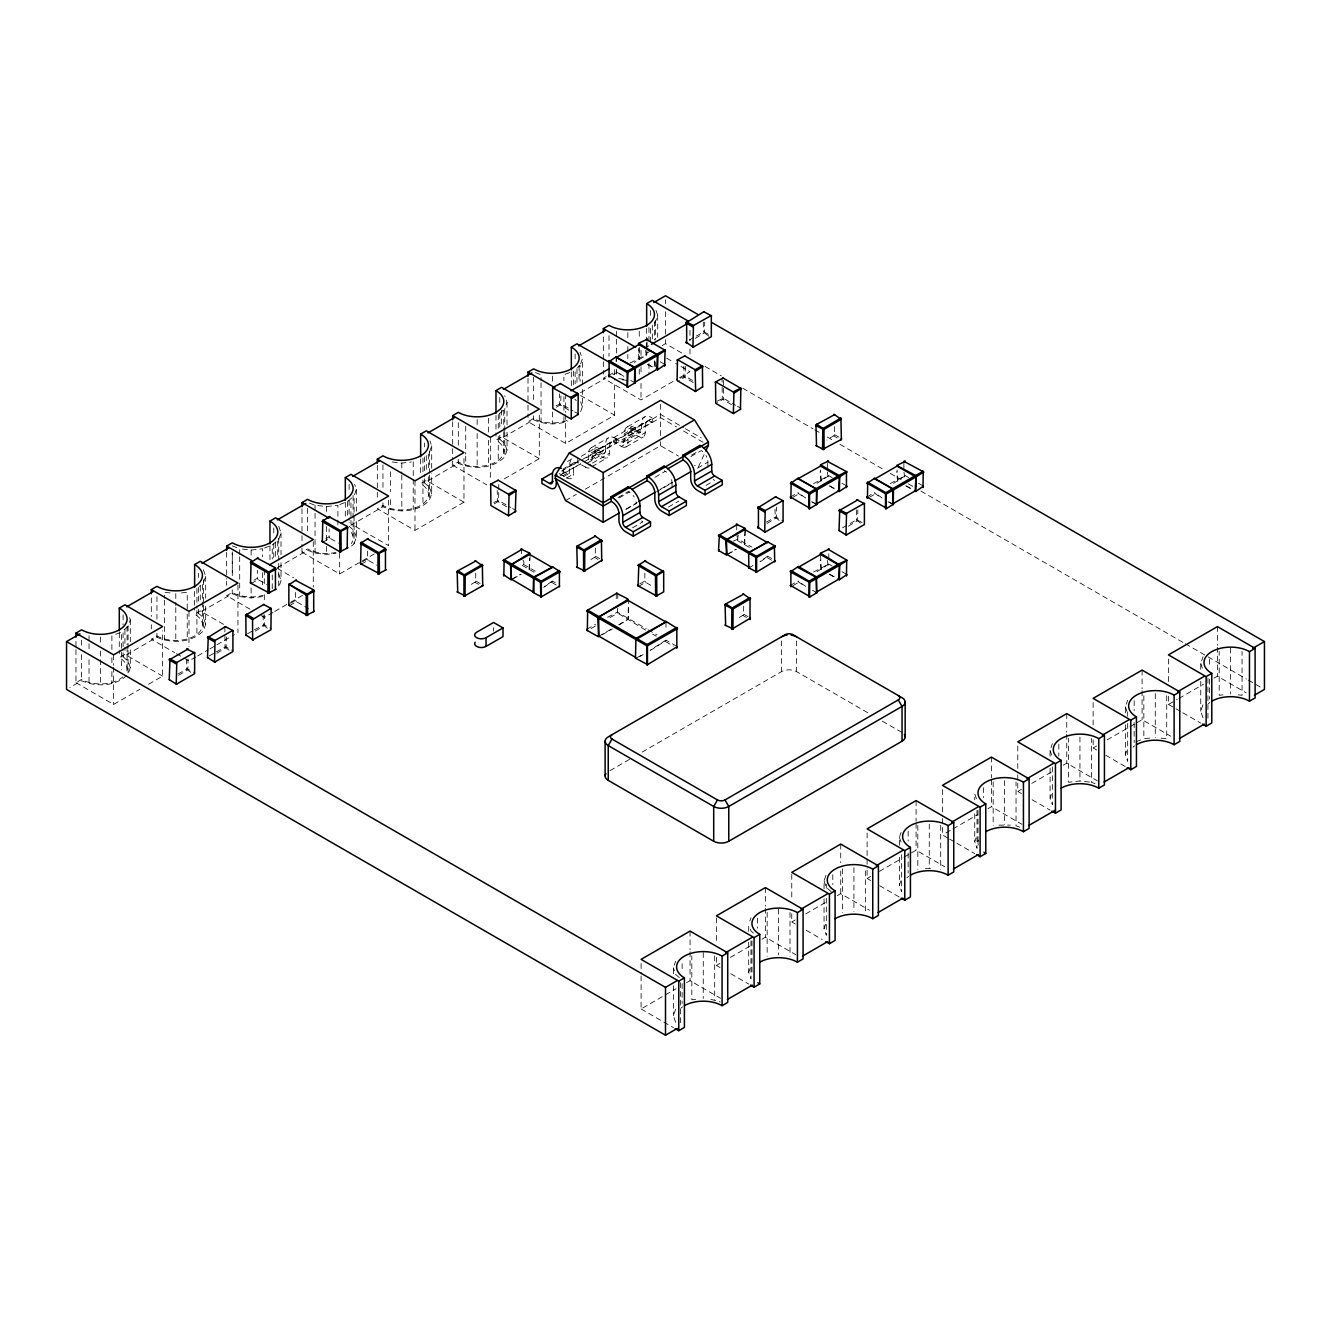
<?xml version="1.0" encoding="UTF-8"?>
<svg xmlns="http://www.w3.org/2000/svg" width="1331" height="1331" viewBox="0 0 1331 1331"><rect width="100%" height="100%" fill="white"/><g stroke="black" fill="none" stroke-linecap="round" stroke-linejoin="round"><path stroke-width="0.75" stroke-dasharray="5 3.75" d="M660.559 404.358L660.559 439.729M475.799 573.029L475.566 581.763L468.113 586.339M498.742 492.537L498.509 501.271L491.206 505.747M522.95 559.968C526.76 566.008 518.458 565.242 522.95 564.061L536.692 571.997M560.933 395.856L560.7 404.607L553.397 409.083M552.332 581.031L544.662 586.339M595.39 548.156L595.173 556.907L587.72 561.482M647.049 350.053L646.583 355.211L634.288 362.381M617.767 608.117L617.301 613.358L608.383 618.566M685.315 366.241L685.099 376.989L677.778 381.465M665.982 640.111L650.926 649.694M723.582 388.336L723.365 399.084L716.045 403.559M738.239 535.095L737.49 540.502L736.725 533.049M743.696 606.171L743.48 614.905L736.026 619.481M767.621 556.175L759.934 561.466M834.604 426.635L834.387 435.387L826.917 439.945M813.59 483.602L828.83 475.683L816.086 483.902M813.59 571.997L828.83 564.061L816.086 572.297M890.14 483.602L905.379 475.683L892.635 483.902M128.059 648.363L128.059 626.419L130.322 619.83L128.625 614.872M130.322 649.728L130.322 667.68L128.059 674.285L128.059 650.36M203.393 569.735L205.673 576.323L203.393 582.928L199.5 586.289M130.322 667.68L128.059 661.074L123.084 656.782L156.925 637.25C171.732 643.855 191.697 642.989 203.393 630.778L205.673 624.189L205.673 606.237M278.728 526.227L281.007 532.833L278.728 539.438L272.256 545.028L272.256 558.987M281.007 562.747L281.007 580.682L278.728 587.287L278.728 561.366M351.484 546.026L354.079 543.78L354.079 495.931L356.342 489.342L354.645 484.384M354.079 543.78L356.342 537.192L356.342 519.24M429.414 452.44L431.693 445.835L429.98 440.894M350.885 525.263L382.945 506.762C397.753 513.367 417.718 512.502 429.414 500.29L431.693 493.685L431.693 473.753M504.748 430.878L504.748 408.933L507.028 402.345L504.748 395.74M431.693 493.685L429.414 487.096L424.439 482.804L458.28 463.255C473.104 469.876 493.052 468.994 504.748 456.799L507.028 450.194L507.028 430.262M580.665 363.796L582.362 358.838L582.362 384.759M580.665 411.645L582.362 406.704L582.362 386.755M656 310.389L657.697 315.347L655.434 321.952L651.541 325.313M673.37 973.826L673.37 967.837L675.649 961.248M675.649 1022.291L673.37 1015.703L675.649 1009.098M749.852 921.052L750.983 917.741M750.983 940.917L750.983 978.801L748.704 972.196L750.983 965.591M824.055 888.825L824.055 880.856L826.318 874.251M826.318 898.175L826.318 935.294L824.055 928.705L826.318 922.1M899.39 845.335L899.39 837.349L901.087 832.407M901.669 854.685L901.669 891.803L899.39 885.198L901.669 878.61M977.004 810.429L977.004 848.313L974.725 841.708L977.004 835.103M1050.076 756.341L1050.076 750.351L1052.339 743.763M1052.339 766.922L1052.339 804.806L1050.076 798.217L1052.339 791.612M1125.41 712.85L1125.41 706.861L1127.673 700.256M1127.673 723.432L1127.673 761.315L1125.41 754.71L1127.673 748.122M1200.745 669.343L1200.745 663.37L1203.024 656.765M1203.024 717.825L1200.745 711.22L1203.024 704.615M579.284 460.609L563.778 469.56L562.963 473.503A9.467 5.474 60 0 0 560.401 472.605M616.885 438.897L616.053 442.84A9.467 5.474 60 0 0 609.365 446.717L609.365 453.339L592.145 463.288L592.145 456.649A9.467 5.474 60 0 1 598.834 452.79L599.665 448.846L616.885 438.897L588.319 454.437L588.319 461.075L605.538 451.126L605.538 444.504A14.891 8.602 60 0 1 616.053 438.431M621.327 446.434A9.467 5.474 60 0 0 628.016 442.574L628.016 435.936A9.467 5.474 60 0 1 634.721 432.076L635.553 428.133L652.772 418.184L624.189 433.723L624.189 440.361A4.06 2.346 60 0 1 621.327 442.008L613.674 437.6L613.674 442.008L621.327 446.434L645.236 432.625L645.236 426.003A9.467 5.474 60 0 1 651.94 422.127L652.772 418.184M704.116 454.536L698.143 467.431L694.566 465.368M124.166 629.779L128.059 626.419M126.761 675.399C115.082 686.663 95.849 687.062 81.59 680.74L69.894 687.495M339.838 504.516L347.591 501.537L354.079 495.931M499.574 413.425L504.748 408.933M577.504 367.689L580.083 365.443L580.083 381.398M528.989 569.285L529.738 558.338M529.355 569.502L530.121 555.892M543.747 587.287L552.714 581.248L558.088 584.342M744.262 544.429L745.027 529.638M744.645 544.645L745.393 528.989M760.667 561.482L768.004 556.391L771.581 558.454M650.06 650.626L666.365 640.327L675.732 645.735M644.52 348.339L649.761 345.311M75.967 649.628L75.967 682.687L81.624 679.409A26.637 15.373 0 0 0 122.785 676.913M301.987 548.056L301.987 552.182L307.644 548.921A26.637 15.373 0 0 0 336.011 552.415M452.673 461.058L452.673 465.201L458.313 461.94A26.637 15.373 0 0 0 495.981 461.94A26.637 15.373 0 0 0 495.981 440.178L501.637 436.917L539.305 458.663L539.305 413.209M606.171 376.573L603.342 378.204L641.01 399.949L677.745 378.753M650.909 350.752L646.666 353.197A26.637 15.373 0 0 1 648.53 354.379M253.955 580.216L257.349 578.27L257.349 570.267M325.712 538.789L329.106 536.826L329.106 528.823M556.025 405.822L560.584 403.726L573.062 410.863M608.616 375.458L615.771 371.332L623.108 376.423M630.062 363.08L647.049 354.146M205.673 624.189L203.393 617.584L198.419 613.292L232.26 593.759L239.696 596.621L251.126 597.935L262.556 596.621M277.33 567.738L307.611 550.252L315.048 553.114L326.478 554.428L335.994 553.347M507.028 450.194L504.748 443.589L499.791 439.297L533.631 419.764C544.179 424.622 556.924 425.238 567.805 421.128M580.466 392.712L605.405 378.32M662.156 345.561L665.5 343.631L681.688 352.965M251.326 583.477L258.098 579.567L266.766 584.575M323.084 542.05L329.855 538.14L338.523 543.148M612.942 374.693L616.536 372.63M689.375 340.054L694.582 337.059M696.313 336.044L703.999 331.868L711.536 335.961M695.331 338.357L704.532 332.8L704.748 322.052M75.967 682.687L113.634 704.432L139.871 689.275M148.623 684.234L162.615 676.148L162.615 630.694M195.973 656.898L188.985 660.925L183.595 657.83M197.72 655.884L208.218 649.827M209.965 648.813L215.206 645.785M216.953 644.77L234.456 634.671M273.055 612.393L264.32 617.434L260.726 615.355M274.818 611.378L288.81 603.292M290.557 602.294L302.786 595.223M301.987 552.182L339.655 573.944L360.651 561.815M362.398 560.817L374.643 553.746M463.97 502.17L426.303 480.424L420.646 483.685A26.637 15.373 0 0 1 420.646 505.431A26.637 15.373 0 0 1 382.979 505.431L377.322 508.692L414.989 530.437L463.97 502.17L463.97 456.716M504.333 478.861L539.305 458.663M567.006 420.463A26.637 15.373 0 0 1 533.648 418.433L528.008 421.694L565.675 443.439L614.639 415.172L614.639 382.113M679.492 377.738L689.99 371.682L675.632 363.396M290.541 603.292L295.615 600.364L295.615 592.362M362.298 561.865L367.389 558.937L367.389 550.934M680.424 378.204L684.966 376.107L693.983 381.248M289.592 605.588L296.38 601.662L308.509 608.666M361.35 564.144L368.138 560.235L376.806 565.242M177.905 674.018L187.322 668.844L194.858 672.937M209.25 655.933L214.441 652.922M216.171 651.924L225.588 646.75L233.125 650.842M247.516 633.839L252.707 630.827M254.454 629.829L263.871 624.655L271.391 628.748M178.653 675.333L187.854 669.759L188.07 659.011M216.92 653.238L226.12 647.665L226.353 636.917M255.203 631.127L264.403 625.57L264.619 614.822M493.834 502.486L498.393 500.406L510.871 507.544M567.572 461.391L572.729 458.396A14.891 8.602 60 0 0 569.651 465.218L569.651 471.84A4.06 2.346 60 0 1 566.79 473.503L562.198 470.858M591.397 447.632L608.616 437.683M627.284 426.918L644.503 416.969M581.231 456.317L595.007 448.364L602.66 452.79A4.06 2.346 60 0 0 605.538 451.126M613.674 437.6L630.894 427.65L638.547 432.076A4.06 2.346 60 0 0 641.409 430.412L641.409 423.79A14.891 8.602 60 0 1 651.94 417.701M562.763 469.194L576.739 461.125M561.665 471.041L575.441 463.088M594.108 452.324L611.328 442.374M629.979 431.61L647.199 421.661M582.362 459.544L599.316 449.745M616.536 439.812L635.203 429.031M652.423 419.082L660.559 414.39L683.585 427.7M586.405 457.764L595.007 452.79L602.66 457.199A9.467 5.474 60 0 0 609.365 453.339M613.674 442.008L630.894 432.076L638.547 436.485A9.467 5.474 60 0 0 645.236 432.625M561.432 474.385L580.665 463.837L560.185 475.649M592.145 456.649L616.053 442.84M628.016 435.936L651.94 422.127M584.043 461.874L660.559 417.701L676.497 426.918M562.763 475.816L569.651 471.84M621.327 442.008L641.409 430.412M563.645 476.681L568.819 473.703M587.47 462.938L604.69 452.989M623.357 442.208L640.577 432.276M566.59 478.029L573.478 474.052L573.478 467.431A9.467 5.474 60 0 1 580.183 463.554M577.787 458.313L577.787 462.739L585.44 467.148L590.615 464.17M591.896 466.632L607.402 457.681M626.052 446.9L643.289 436.967M716.993 401.28L723.249 398.202L735.71 405.339M565.559 500.572L576.306 494.367M585.274 489.192L660.559 445.719L678.444 456.067M618.166 497.428L628.498 491.455L629.463 492.004A9.467 5.474 60 0 1 630.761 492.919M691.654 455.002L698.542 451.026M619.115 497.977L629.463 492.004M655.002 477.263L665.334 471.29A9.467 5.474 60 0 1 666.648 472.189M690.889 456.55L701.221 450.577A9.467 5.474 60 0 1 703.783 452.64M626.452 508.825L637.2 502.602M660.492 489.159L673.037 481.905M625.82 509.573L636.151 503.617A9.467 5.474 60 0 0 635.02 498.659M656.532 491.838L672.039 482.887A9.467 5.474 60 0 0 671.523 479.642M697.577 468.146L707.909 462.173A9.467 5.474 60 0 0 707.793 460.593M511.653 579.284L520.321 574.277M512.917 578.985L521.136 574.243M632.524 527.808L642.856 521.835A9.467 5.474 60 0 1 641.542 520.937M668.395 507.094L678.727 501.122M705.996 485.382L712.884 481.406M639.778 583.96L644.853 581.031L644.853 573.029M790.414 496.995L797.568 492.853L804.906 497.96M638.83 586.239L645.618 582.329L652.539 586.339M792.96 497.262L798.317 494.167M733.448 541.101L737.89 539.072L751.982 547.141M766.34 522.101L775.757 516.927L783.293 521.02M767.089 523.416L776.289 517.842L776.505 507.111M586.888 629.247L595.523 624.256M607.618 617.268L617.434 612.144L646.25 628.731M591.097 628.548L596.271 625.553M726.942 554.428L735.61 549.42M728.207 554.129L736.426 549.387M598.933 636.201L611.461 628.964M618.616 624.838L628.099 619.115L628.315 604.49M602.011 634.854L612.393 628.864M619.298 624.888L628.631 618.948L628.698 599.882M866.963 496.995L874.118 492.853L881.438 497.96M869.492 497.262L874.866 494.167M749.536 567.472L753.013 565.475M842.473 527.875L856.682 519.739L864.618 523.782M848.429 526.178L857.613 520.604L857.846 509.873M636.601 657.947L643.771 653.82M639.695 656.616L643.139 654.619M790.414 585.374L797.568 581.248L804.906 586.339M792.96 585.64L798.317 582.545M610.014 770.632L631.443 758.254M642.174 752.082L781.513 671.623A10.648 6.156 0 0 1 796.57 671.623L869.875 713.948M641.093 975.889L641.093 1008.948L663.82 995.821M665.583 994.806L676.065 988.75M686.563 982.694L690.057 980.681L720.553 998.283M716.427 957.189L716.427 965.457L719.921 963.428M730.42 957.372L751.416 945.26M761.898 939.204L765.392 937.174L795.888 954.776M791.762 913.682L791.762 921.95L795.273 919.937M805.754 913.881L826.751 901.753M837.249 895.696L840.743 893.683L869.442 910.254M867.113 870.191L867.113 878.46L870.607 876.43M879.358 871.389L902.085 858.262M903.832 857.247L916.077 850.176L944.777 866.747M945.942 832.94L951.199 829.912M952.946 828.897L977.42 814.772M987.918 808.699L991.412 806.686L1021.909 824.288M1017.782 783.194L1017.782 791.463L1021.293 789.449M1031.775 783.393L1052.771 771.265M1063.253 765.209L1066.763 763.195L1097.26 780.798M1093.134 739.703L1093.134 747.972L1096.628 745.942M1107.126 739.886L1128.106 727.774M1129.853 726.759L1135.093 723.731M1136.857 722.716L1142.098 719.688L1170.798 736.259M1168.468 696.213L1168.468 704.465L1177.203 699.424M1178.967 698.409L1203.44 684.267M1213.939 678.211L1217.432 676.198L1246.132 692.769M569.735 372.53L563.928 374.776L563.928 380.766M264.503 548.023L270.326 545.777M115.764 634.271L121.57 632.025L121.57 669.909M1136.092 741.766L1141.915 739.52M392.279 461.99L401.812 463.088L411.346 461.99M309.458 503.118L315.048 505.264L326.478 506.579L337.908 505.264L337.908 525.213M239.696 554.744L239.696 548.771L251.126 550.086L262.556 548.771L262.556 556.741M181.515 592.927L187.222 592.262L187.222 612.193M1223.006 694.849L1219.196 695.281L1219.196 651.425M1149.568 738.123L1143.845 738.772L1143.845 694.915M1089.473 782.062L1079.94 780.964L1068.51 782.279L1068.51 738.406M998.882 825.12L1010.312 825.12M925.444 868.394L933.081 868.394M695.631 999.331L691.821 999.764L691.821 955.891M622.109 379.784L627.833 380.45M1238.246 694.849L1242.056 695.281L1242.056 651.425M170.069 592.927L164.362 592.262L164.362 598.251M1160.998 738.123L1166.721 738.772L1166.721 694.915M710.87 999.331L720.187 1001.894M535.478 372.63L541.052 374.776L541.052 380.766M1095.047 783.693L1091.37 782.279L1091.37 738.406M1019.712 827.183L1016.035 825.769L1016.035 781.913M232.26 545.893L237.85 548.056M703.25 322.052L703.45 332.168M709.09 336.294L703.25 332.051M834.604 434.638L841.375 438.548M905.379 475.683L908.674 477.579M918.523 483.269L923.464 486.114M833.855 435.936L837.232 437.899M705.064 366.474L721.252 375.824M742.848 388.286L812.991 428.782M814.788 429.813L820.179 432.924M827.383 437.084L832.773 440.195M839.961 444.354L883.135 469.277M890.339 473.437L901.12 479.659M908.324 483.819L913.715 486.93M920.902 491.089L1183.509 642.69M1185.305 643.738L1246.465 679.043M1248.262 680.074L1260.856 687.345M906.511 485.898L915.179 490.906M905.696 485.865L910.62 488.71M666.665 358.205L673.835 362.348M660.193 361.733L665.117 364.578M737.457 406.338L740.918 408.351M693.218 382.546L684.034 376.989L683.801 366.241M731.501 404.641L722.3 399.084L722.084 384.326M882.17 497.944L874.484 492.636M889.108 501.953L892.569 503.95M888.027 501.754L892.951 504.599M648.164 364.361L656.832 369.369M647.348 364.328L653.92 368.121M828.83 475.683L832.125 477.579M841.991 483.269L846.915 486.114M829.962 485.898L838.63 490.906M829.146 485.865L834.071 488.71M623.84 376.423L616.153 371.116M630.761 380.416L634.238 382.413M856.332 509.873L856.548 519.988M860.475 523.133L856.332 519.872M1168.468 704.465L1181.03 711.719M1182.81 712.75L1200.762 723.116M805.638 497.944L797.951 492.636M812.559 501.953L816.036 503.95M685.365 428.715L701.304 437.916M811.477 501.754L816.402 504.599M683.585 431.011L703.084 442.258M580.566 395.49L614.639 415.172M635.553 428.133L634.721 427.65A14.891 8.602 60 0 0 624.189 433.723M775.008 509.108L775.224 517.227M779.151 520.371L775.008 517.11M574.792 411.861L578.253 413.874M568.836 410.164L559.636 404.607L559.419 393.86M828.83 564.061L832.125 565.958M841.991 571.648L846.915 574.51M664.385 470.741L665.334 471.29M829.962 574.277L838.63 579.284M829.146 574.243L834.071 577.088M599.665 448.846L598.834 448.364A14.891 8.602 60 0 0 588.319 454.437M737.49 540.502L749.486 547.44M767.238 557.689L772.612 560.784M1093.134 747.972L1096.711 750.035M1105.678 755.209L1125.41 766.606M805.638 586.339L797.951 581.031M812.559 590.332L816.036 592.328M559.136 473.503L566.79 477.929A9.467 5.474 60 0 0 573.478 474.052M743.696 614.173L750.484 618.083M742.948 615.471L746.342 617.434M452.673 465.201L486.747 484.867M1017.782 791.463L1021.376 793.542M1032.141 799.748L1050.076 810.113M882.386 721.169L902.052 732.516M595.39 556.175L602.178 560.085M512.601 508.542L516.062 510.538M506.645 506.845L497.445 501.271L497.228 490.523M594.641 557.473L598.035 559.436M648.047 629.763L657.015 634.937M645.502 630.029L616.27 612.277M652.672 634.172L656.266 636.251M665.616 641.642L673.419 646.151M522.201 565.359L534.197 572.297M551.966 582.545L557.323 585.64M947.822 838.064L942.448 834.953L942.448 826.701M949.619 839.096L955.009 842.207M956.806 843.238L974.741 853.604M475.799 581.031L482.571 584.941M475.034 582.329L478.428 584.292M867.113 878.46L870.69 880.523M879.658 885.714L899.39 897.094M277.414 568.453L293.552 577.77M249.962 609.149L226.653 595.689L232.293 592.428A26.637 15.373 0 0 0 263.222 595.256M791.762 921.95L795.356 924.03M806.12 930.236L822.259 939.553M263.105 614.822L263.322 624.954M267.248 628.082L263.105 624.821M223.591 624.372L200.282 610.912L194.625 614.173A26.637 15.373 0 0 1 194.625 635.919A26.637 15.373 0 0 1 156.958 635.919L151.301 639.179L174.627 652.639M224.839 626.918L225.055 647.049M228.982 650.194L224.839 646.916M176.424 653.687L181.798 656.782M716.427 965.457L720.021 967.521M730.786 973.743L748.721 984.091M186.573 659.011L186.773 669.144M190.716 672.288L186.573 669.027M162.615 676.148L124.931 654.403L119.291 657.664A26.637 15.373 0 0 1 126.179 672.521M641.093 1008.948L673.386 1027.599M904.631 476.98L903.882 471.573M897.843 480.89L897.094 469.959M897.477 481.107L896.711 471.607M828.082 476.98L827.333 471.573M821.294 480.89L820.545 469.959M820.928 481.107L820.179 471.607M646.284 355.444L645.535 350.053M638.747 348.423L639.512 359.37M828.082 565.376L827.333 559.968M821.294 569.285L820.545 554.495M820.928 569.502L820.179 559.985M645.618 582.329L644.853 581.031M368.138 560.235L367.389 558.937M329.855 538.14L329.106 536.826M296.38 601.662L295.615 600.364M258.098 579.567L257.349 578.27M827.549 888.509L831.226 891.687M753.446 933.064L750.983 930.951L749.27 925.993M679.326 977.62L675.649 974.442L673.37 967.837M638.847 359.353L638.381 350.07M1200.745 663.37L1203.024 669.959M1125.41 706.861L1127.673 713.466M1050.076 750.351L1051.773 755.309M976.438 798.8L974.725 793.858L974.725 799.831M899.39 837.349L901.669 843.954M824.055 880.856L826.318 887.444M580.083 352.249L581.231 355.543M580.665 401.746L582.362 406.704M356.342 537.192L354.079 530.587L349.105 526.294L349.105 522.301M278.728 574.077L281.007 580.682M1230.626 648.114L1230.626 693.967M1217.432 626.602L1217.432 645.202M1217.432 647.265L1217.432 676.198M1209.496 659.144L1209.496 665.117M1209.496 679.076L1209.496 699.025M1207.932 678.194L1207.932 720.071M1200.745 681.306L1200.745 711.22M1168.468 659.011L1168.468 681.738M1155.275 693.601L1155.275 737.474M1142.098 670.109L1142.098 688.709M1142.098 690.772L1142.098 719.688M1134.162 700.655L1134.162 710.621M1134.162 722.583L1134.162 742.515M1127.673 712.218L1127.673 716.211M1125.41 724.813L1125.41 754.71M1093.134 702.518L1093.134 725.245M1079.94 737.091L1079.94 780.964M1066.763 713.599L1066.763 732.2M1066.763 734.263L1066.763 763.195M1058.811 744.145L1058.811 756.108M1050.076 768.303L1050.076 798.217M1017.782 746.009L1017.782 772.862M1017.782 774.941L1017.782 781.131M1004.606 780.598L1004.606 824.455M993.176 781.913L993.176 825.769M991.412 757.106L991.412 777.77M991.412 779.833L991.412 806.686M983.476 787.636L983.476 797.602M978.002 810.313L978.002 843.372M974.725 813.79L974.725 841.708M942.448 789.499L942.448 816.369M942.448 818.432L942.448 824.638M940.701 825.403L940.701 869.276M929.271 824.089L929.271 867.962M917.824 825.403L917.824 869.276M916.077 800.596L916.077 821.26M916.077 823.323L916.077 850.176M908.141 831.143L908.141 841.109M908.141 853.071L908.141 873.003M903.882 463.371L903.882 469.527M899.39 857.297L899.39 885.198M867.113 833.006L867.113 868.128M865.35 870.89L865.35 912.767M853.92 867.596L853.92 911.452M842.49 868.91L842.49 912.767M840.743 844.087L840.743 862.688M840.743 870.956L840.743 893.683M832.807 874.633L832.807 884.599M828.83 553.812L828.83 559.968M827.333 463.371L827.333 469.527M826.318 884.217L826.318 888.21M824.055 898.791L824.055 928.705M796.57 640.926L796.57 671.623M791.762 874.434L791.762 899.224M790.015 912.4L790.015 956.257M781.513 640.926L781.513 671.623M778.585 909.09L778.585 954.943M767.155 912.4L767.155 956.257M765.392 887.594L765.392 906.178M765.392 908.258L765.392 937.174M757.455 918.124L757.455 928.106M751.982 940.817L751.982 973.876A26.637 15.373 0 0 1 751.982 972.262M748.704 926.343L748.704 932.316M748.704 942.298L748.704 972.196M736.725 524.847L736.725 531.002M723.582 380.333L723.582 386.339M722.084 378.337L722.084 382.33M716.427 917.924L716.427 942.731M714.68 955.891L714.68 999.764M707.909 462.173L707.909 467.148M703.25 952.597L703.25 998.45M689.99 330.354L689.99 340.686M689.99 348.955L689.99 355.144M690.057 931.084L690.057 949.685M690.057 951.748L690.057 980.681M682.121 963.627L682.121 969.6M682.121 983.559L682.121 1003.507M680.557 982.677L680.557 1024.537M673.37 985.789L673.37 1015.703M672.039 482.887L672.039 487.861M665.982 622.276L665.982 628.232M665.5 299.758L665.5 303.751M665.5 311.72L665.5 337.641M665.5 339.638L665.5 343.631M660.559 441.726L660.559 445.719M657.697 315.347L657.697 337.275M655.434 320.704L655.434 339.887M655.434 361.832L655.434 369.802M654.436 321.486L654.436 340.071M654.436 360.734L654.436 364.877M652.323 325.13L652.323 339.605M650.46 310.439L650.46 318.408M650.46 328.374L650.46 342.333M648.962 327.542L648.962 341.501M648.962 363.43L648.962 373.395M647.049 341.851L647.049 347.99M646.666 328.391L646.666 340.786M646.666 342.866L646.666 349.055M641.01 350.369L641.01 358.621M641.01 366.89L641.01 375.159M641.01 383.428L641.01 399.949M641.093 963.494L641.093 973.826M639.263 331.286L639.263 339.255M639.263 347.225L639.263 359.204M639.263 369.169L639.263 375.142M630.894 427.65L630.894 432.076M627.833 332.6L627.833 338.573M627.833 346.559L627.833 352.532M627.833 354.528L627.833 358.521M617.767 593.576L617.767 599.815M616.403 331.286L616.403 337.259M616.403 339.255L616.403 361.183M616.403 369.169L616.403 377.139M616.153 357.623L616.153 361.483M616.27 593.576L616.27 601.895M614.639 369.719L614.639 380.05M608.999 335.678L608.999 356.342M603.342 336.876L603.342 359.603M603.342 361.666L603.342 374.061M595.007 448.364L595.007 452.79M579.085 365.426L579.085 381.964M576.972 368.637L576.972 385.158M575.125 353.93L575.125 361.916M575.125 371.881L575.125 383.844M573.611 371.033L573.611 384.992M571.332 371.898L571.332 386.356M565.675 393.86L565.675 412.46M565.675 414.523L565.675 443.439M563.928 396.705L563.928 414.656M563.928 416.653L563.928 422.626M552.498 376.091L552.498 384.06M552.498 411.978L552.498 423.94M541.052 382.762L541.052 422.626M533.648 377.106L533.648 401.912M533.631 415.771L533.631 419.764M528.008 378.303L528.008 403.11M528.008 405.173L528.008 417.568M521.453 549.703L521.453 553.812M507.028 402.345L507.028 428.266M504.748 431.627L504.748 456.799M503.75 410.547L503.75 429.597M503.75 431.66L503.75 451.858M501.637 410.064L501.637 426.585M499.791 397.437L499.791 405.406M499.791 413.375L499.791 427.334M499.791 435.32L499.791 439.297M498.742 484.534L498.742 490.523M498.276 414.54L498.276 428.499M498.276 436.468L498.276 462.389M495.981 415.388L495.981 436.052M493.585 627.7L493.585 631.177M490.34 437.35L490.34 480.741M488.577 418.283L488.577 432.226M488.577 440.212L488.577 466.133M477.147 419.581L477.147 425.571M477.147 433.54L477.147 467.447M465.717 426.253L465.717 454.17M465.717 456.167L465.717 466.133M458.313 422.676L458.313 445.403M458.28 459.278L458.28 463.255M452.673 421.811L452.673 446.6M452.673 448.663L452.673 458.995M431.693 445.835L431.693 471.756M429.414 451.192L429.414 473.137M429.414 475.134L429.414 500.29M428.416 454.037L428.416 468.961M428.416 476.764L428.416 495.365M426.303 455.618L426.303 470.093M424.439 442.924L424.439 446.917M424.439 456.882L424.439 476.814M424.439 478.811L424.439 482.804M422.942 458.03L422.942 471.989M422.942 479.959L422.942 505.88M420.646 458.879L420.646 473.354M414.989 480.857L414.989 530.437M413.242 461.774L413.242 509.623M401.812 463.088L401.812 473.054M401.812 475.051L401.812 510.938M390.382 471.74L390.382 491.688M390.382 499.657L390.382 509.623M388.619 500.206L388.619 545.66L350.951 523.915L350.951 499.125M382.945 464.885L382.979 488.893M382.945 502.769L382.945 506.762M377.322 465.301L377.322 490.091M377.322 492.171L377.322 498.36M356.342 489.342L356.342 511.27M353.064 495.465L353.064 538.855M349.105 484.417L349.105 492.403M349.105 500.373L349.105 520.321M347.591 501.537L347.591 515.48M345.311 502.386L345.311 516.844M339.655 553.28L339.655 573.944M326.478 506.579L326.478 514.565M326.478 526.527L326.478 544.462M326.478 546.459L326.478 554.428M315.048 505.264L315.048 511.254M315.048 513.25L315.048 553.114M313.284 541.634L313.284 587.087M307.611 508.375L307.644 532.4M301.987 508.791L301.987 533.598M301.987 535.661L301.987 545.993M281.007 532.833L281.007 554.761M278.728 538.19L278.728 560.135M277.73 541.035L277.73 558.022M275.617 542.615L275.617 557.073M273.77 527.925L273.77 535.894M273.77 543.863L273.77 559.819M272.256 574.942L272.256 590.881M269.96 545.876L269.96 560.351M264.32 569.918L264.32 586.439M264.32 594.707L264.32 602.976M262.556 572.696L262.556 584.658M251.126 550.086L251.126 558.055M251.126 587.969L251.126 597.935M239.696 556.741L239.696 596.621M237.95 585.141L237.95 632.658M232.293 553.164L232.293 575.89L232.26 551.883M232.26 589.766L232.26 593.759M226.653 552.298L226.653 579.151M226.653 581.214L226.653 585.357M205.673 576.323L205.673 598.268M203.393 579.7L203.393 603.625M203.393 604.856L203.393 630.778M202.395 584.525L202.395 625.853M200.282 586.122L200.282 600.58M198.419 573.411L198.419 577.404M198.419 587.37L198.419 601.329M198.419 609.299L198.419 613.292M196.921 588.518L196.921 608.467M196.921 610.463L196.921 636.384M194.625 591.446L194.625 610.047M188.985 611.345L188.985 646.467M187.222 614.19L187.222 640.111M175.792 593.576L175.792 605.538M175.792 607.535L175.792 641.426M164.362 600.231L164.362 640.111M156.958 596.671L156.958 621.461M156.925 633.257L156.925 637.25M151.301 597.852L151.301 616.453M151.301 624.721L151.301 628.848M130.322 619.83L130.322 641.758M127.061 626.419L127.061 644.553M127.061 646.616L127.061 669.343M124.931 629.613L124.931 650.277M123.084 614.922L123.084 624.888M123.084 632.857L123.084 650.809M123.084 652.806L123.084 656.782M119.291 632.874L119.291 653.538M113.634 654.835L113.634 665.167M113.634 667.23L113.634 704.432M111.887 635.752L111.887 649.711M111.887 657.697L111.887 663.67M111.887 671.656L111.887 683.618M100.457 637.067L100.457 643.056M100.457 651.025L100.457 684.933M89.027 635.752L89.027 641.742M89.027 643.738L89.027 649.711M89.027 659.694L89.027 683.618M81.624 640.161L81.59 646.849M81.624 654.619L81.59 680.74M75.967 641.359L75.967 647.548M589.167 467.996A9.467 5.474 60 0 1 585.44 467.148M633.173 495.465A9.467 5.474 60 0 1 634.188 497.012M705.946 455.585A9.467 5.474 60 0 1 706.778 457.232M714.614 480.408A9.467 5.474 60 0 1 713.3 479.509M1208.282 703.7A26.637 15.373 0 0 1 1209.929 702.402M906.927 877.695A26.637 15.373 0 0 1 908.557 876.397M978.302 844.985A26.637 15.373 0 0 1 978.302 840.16M1132.947 747.207A26.637 15.373 0 0 1 1134.578 745.892M680.906 1008.183A26.637 15.373 0 0 1 682.537 1006.885M654.137 361.666A26.637 15.373 0 0 1 653.554 368.038M623.657 379.252A26.637 15.373 0 0 1 618.283 378.42M574.826 399.184A26.637 15.373 0 0 1 576.223 400.581M351.334 532.533A26.637 15.373 0 0 1 351.334 543.564"/><path stroke-width="1.5" d="M603.143 522.268L603.143 472.638L569.235 453.056L555.31 475.167L555.31 478.478L565.559 500.572L603.143 522.268L619.281 512.951M176.025 663.803L169.237 659.893L169.703 658.812L176.773 662.489L194.625 652.44L194.625 673.686L176.241 684.3L176.773 662.489M214.291 641.708L207.503 637.782L207.969 636.717L215.04 640.394L232.908 630.345L232.908 651.574L214.507 662.206L215.04 640.394M252.557 619.614L271.175 608.25L270.925 629.813L252.624 639.912L252.557 619.614L245.47 615.255L263.871 604.39C262.506 604.374 266.383 605.588 271.391 608.733M276.183 589.134L267.947 593.36L267.947 572.679L275.434 567.821L275.434 589.566M314.449 611.228L306.23 615.454L306.23 594.774L313.7 589.916L313.7 611.678M340.403 552.066L322.335 541.617C321.503 539.438 323.799 543.431 322.335 541.617L322.801 520.205L340.936 530.869L341.169 551.616L339.871 552.115L339.721 531.252L347.474 526.627L347.191 548.139M386.223 569.801L377.987 574.01L377.987 553.347L385.458 548.488L385.458 570.234M457.714 592.328L457.182 571.149L475.799 561.016M508.525 515.763L509.058 494.566L490.673 483.952L490.906 505.514L508.525 515.763L515.846 511.287M510.522 565.143L529.355 553.413C534.064 554.711 516.361 547.291 522.201 549.27L503.135 560.351L510.522 565.143L511.287 579.933M511.37 579.384L511.121 564.627L529.738 554.495M540.752 597.22L540.502 581.58L559.403 570.483L559.403 586.788M559.652 586.122L541.451 596.82L533.132 592.545L533.598 577.122L552.714 566.89M577.321 567.472L576.789 546.292L595.39 536.16M597.802 617.717L627.949 599.449C629.696 599.299 613.807 592.395 617.018 593.144L586.655 610.746L597.802 617.717L598.567 636.85M598.933 636.201L598.651 616.869L628.315 600.531M638.83 564.494L638.081 585.806C639.545 587.62 637.25 583.627 638.081 585.806L656.849 596.122L656.699 575.059L638.83 564.494L638.131 565.442L655.75 575.94L663.637 571.531L644.853 561.016M635.852 639.679L665.933 621.976L627.567 600.098M692.702 326.827L685.914 322.917L686.38 321.836L693.451 325.529L711.32 315.464L711.32 336.71L692.919 347.324L693.451 325.529M663.687 571.897L663.687 591.896L655.617 596.305L655.468 575.441L662.938 570.583M646.866 665.018L646.866 644.703L676.83 627.4L676.83 648.047M695.115 391.464C700.322 388.702 703.334 385.94 702.635 387.121L702.419 365.742L695.115 369.719L677.496 359.62L677.08 380.516L695.647 391.514L695.115 369.719M666.365 621.627L635.935 638.398L635.469 658.163L647.565 664.602L677.296 646.633L676.83 647.715M733.381 413.558L733.913 392.379L715.512 381.764L715.762 403.326L733.381 413.558L740.702 409.083M725.811 540.286L744.645 528.54C749.353 529.854 731.634 522.434 737.49 524.414L718.424 535.495L725.811 540.286L726.56 555.077M726.942 554.428L726.41 539.77L745.027 529.638M725.628 625.487L725.096 604.291L743.696 594.158M764.46 511.886L757.672 507.976L758.138 506.895L765.209 510.588L783.077 500.523L783.077 521.769L764.676 532.383L765.209 510.588M756.025 572.363L755.792 556.724L774.941 545.677L775.158 547.024L756.324 557.656L726.177 540.502M820.545 466.1L839.379 476.98L809.647 494.084L790.464 483.136L791.163 482.205L809.531 492.869L809.531 508.841M820.545 554.495L839.379 565.376L809.647 582.462L790.414 571.897L798.317 566.457L816.402 576.889L816.685 593.094M816.519 445.952L815.986 424.755L834.604 414.623M845.784 514.648L839.012 510.738L839.478 509.657L846.533 513.35L864.401 503.284L864.401 524.53L846 535.145L846.533 513.35M897.094 466.1L915.928 476.98L886.196 494.084L867.013 483.136L867.712 482.205L886.08 492.869L886.08 508.841M176.773 684.25C171.549 681.472 168.555 678.727 169.237 679.891L169.985 658.579M187.721 648.879L186.573 649.012L194.858 652.922M215.04 662.156C209.816 659.377 206.821 656.632 207.503 657.797L208.268 636.484M207.503 637.782L225.588 626.485C224.24 626.468 228.117 627.7 233.125 630.827M257.349 558.255L275.434 567.821M269.394 593.06L250.561 583.045C249.729 580.865 252.041 584.858 250.561 583.045L251.027 561.632L269.178 572.297L269.394 593.06L268.113 593.327M288.844 584.259L307.461 594.391L307.611 615.454L288.844 605.139C288.012 602.96 290.324 606.953 288.844 605.139L288.844 584.259L306.513 595.273L314.449 591.23M295.615 580.349L313.7 589.916M329.106 516.827L347.191 526.394M367.389 538.922L385.458 548.488M379.435 573.711L360.601 563.712C359.769 561.532 362.082 565.525 360.601 563.712L361.067 542.299L379.219 552.964L379.435 573.711L378.137 573.994M482.571 585.806C481.107 587.62 483.403 583.627 482.571 585.806L463.953 596.305L463.953 575.059L482.354 564.444L482.704 585.89M552.648 387.77L571.249 397.902L571.249 419.132L552.864 408.517L552.648 387.77C557.656 384.626 561.532 383.411 560.168 383.411L578.486 394.059L571.481 398.651M615.771 356.974L635.137 367.539L634.904 383.178M627.45 387.205L627.982 371.665L609.082 360.568L609.082 376.873M638.747 344.579L657.364 354.712L656.832 369.369M602.178 560.085L583.56 571.448L583.56 550.202L601.429 539.637L601.712 561.15M657.963 355.227L639.13 343.498C634.421 344.796 652.14 337.375 646.284 339.355L665.35 350.436L657.963 355.227L657.497 370.118M657.215 353.93L665.067 349.937L664.651 365.992M685.981 342.416L686.663 343.365L686.663 321.603M685.914 322.917L703.999 311.604C702.635 311.587 706.528 312.818 711.536 315.963M750.019 619.165L750.484 618.083L731.701 629.264L731.867 608.2L750.019 597.536L750.019 619.497M757.672 507.976L775.757 496.663C774.409 496.646 778.286 497.877 783.293 501.005M790.88 498.393L791.163 482.205M797.568 478.511L816.935 489.076L816.685 504.699M827.333 461.325L847.148 471.956L839.761 476.764L839.295 491.655M790.88 586.788L790.88 570.483L809.78 581.58L809.531 597.22M839.761 565.143L820.928 553.413C816.219 554.711 833.921 547.291 828.082 549.27L847.148 560.351L839.761 565.143L839.295 580.033M839.379 476.98L838.63 490.906M846.533 535.095C841.325 532.317 838.314 529.572 839.012 530.736L839.761 509.424M827.682 461.192C832.524 459.628 816.785 466.016 820.928 465.018L839.012 475.466L846.449 471.557L846.449 487.529M839.379 565.376L838.63 579.284M839.012 563.845L846.699 560.268L846.449 575.907M867.429 498.393L867.712 482.205M874.118 478.511L893.484 489.076L893.234 504.699M905.03 461.192L903.882 461.325L923.697 471.956L916.31 476.764L915.844 491.655M915.928 476.98L915.179 490.906M905.379 461.325L896.711 465.451L915.545 475.466L923.248 471.274L922.999 487.529M482.704 565.475L464.902 575.94L456.966 571.897M576.556 547.041L584.509 551.084L602.311 540.619M757.539 527.425L758.437 528.424L758.437 506.662M750.617 598.634L732.815 609.082L724.863 605.039M841.508 419.099L823.706 429.547L815.77 425.504M923.598 472.305L922.716 471.324M748.837 553.197L749.536 552.249M705.829 450.86L708.391 445.336L708.391 442.008L694.466 419.914L660.559 400.348L569.235 453.056M611.994 734.695A5.324 3.078 0 0 0 611.994 739.054L608.234 745.576L608.234 780.365L713.699 841.259A10.648 6.156 0 0 0 728.772 841.259L902.052 741.217A10.648 6.156 0 0 0 904.365 734.512M898.275 695.547A5.324 3.078 0 0 1 898.275 699.906L724.996 799.948A5.324 3.078 0 0 1 717.476 799.948L713.699 806.47L713.699 841.259M578.037 414.606L578.203 394.359L577.504 393.427L570.716 397.337M664.651 365.659L665.117 364.578L657.963 369.585M846.449 575.574L846.915 574.51L839.761 579.501M922.999 487.196L923.464 486.114L916.31 491.122M465.035 596.088L465.185 575.441L457.714 570.583M627.999 387.038L635.369 382.629M584.642 571.232L584.791 550.585L577.321 545.727M822.541 449.429L841.375 439.43C842.207 437.234 839.911 441.226 841.375 439.43L840.909 418.001L822.774 428.682L822.541 449.429L824.055 449.429L823.989 429.048L816.519 424.19M809.797 508.575L817.151 504.166M732.948 629.23L733.098 608.583L725.628 603.725M856.548 499.591L864.618 503.767M809.797 596.954L817.151 592.561M886.33 508.575L893.7 504.166M608.517 375.592L609.082 376.54M790.315 497.112L790.88 498.06M790.315 585.507L790.88 586.455M866.847 497.112L867.429 498.06M616.203 357.324L634.771 367.755L634.521 382.513L657.581 368.937M816.569 592.395L816.319 577.338L797.951 567.538L821.294 554.062M188.07 649.012L169.237 659.893M245.786 634.837L253.323 640.045M608.616 375.458L628.199 386.772M665.35 350.902L664.369 349.803M685.914 342.05L693.451 347.275M509.291 495.315L516.295 490.723L497.977 480.092C499.341 480.075 495.448 481.306 490.44 484.434M695.863 371.016L702.868 366.441L684.567 355.793C685.914 355.793 682.038 357.007 677.03 360.152M734.13 393.111L741.151 388.536L722.833 377.888C724.197 377.888 720.304 379.102 715.296 382.247M510.904 565.359L541.035 582.512L560.101 571.698L551.966 566.457M602.178 540.935L594.641 535.727M798.317 478.062L790.414 483.502M790.414 496.995L809.997 508.292M757.672 527.109L765.209 532.333M598.185 617.933L647.149 645.951L677.529 628.615L665.616 621.194M839.761 491.122L847.148 486.314M874.866 478.062L866.963 483.502M857.846 499.857L839.012 510.738M866.963 496.995L886.546 508.292M790.414 585.374L809.997 596.687M251.326 561.732L250.561 563.046L268.246 573.179L276.183 569.136M323.084 520.305L322.335 521.602L340.004 531.751L347.94 527.692M253.323 618.299L246.534 614.39L245.836 615.321L246.002 635.569M361.35 542.399L360.601 543.714L378.27 553.846L386.223 549.803M609.365 360.668L608.616 361.982L616.536 356.542M511.287 563.845L504.116 559.719L503.234 560.7M740.452 409.416L740.851 388.036L733.381 391.813M598.567 616.403L587.636 610.097L586.755 611.095M726.56 538.988L719.405 534.846L718.524 535.844M75.967 633.09L81.624 629.829A26.637 15.373 0 0 0 119.291 629.829A26.637 15.373 0 0 0 119.291 608.084L124.931 604.823L162.615 626.568L113.634 654.835L75.967 633.09L75.967 637.216M151.301 589.6L156.958 586.339A26.637 15.373 0 0 0 194.625 586.339A26.637 15.373 0 0 0 194.625 564.577L200.282 561.316L237.95 583.078L188.985 611.345L151.301 589.6L151.301 593.726M226.653 550.235L226.653 546.093L232.293 542.832A26.637 15.373 0 0 0 269.96 542.832A26.637 15.373 0 0 0 269.96 521.087L275.617 517.826L313.284 539.571L269.561 564.81M301.987 506.728L301.987 502.602L307.644 499.341A26.637 15.373 0 0 0 345.311 499.341A26.637 15.373 0 0 0 345.311 477.596L350.951 474.335L388.619 496.08L341.401 523.333M377.322 459.112L382.979 455.834A26.637 15.373 0 0 0 420.646 455.834A26.637 15.373 0 0 0 420.646 434.089L426.303 430.828L463.97 452.573L414.989 480.857L377.322 459.112L377.322 463.238M452.673 415.605L458.313 412.344A26.637 15.373 0 0 0 495.981 412.344A26.637 15.373 0 0 0 495.981 390.599L501.637 387.338L539.305 409.083L490.34 437.35L452.673 415.605L452.673 419.747M528.008 376.24L528.008 372.114L533.648 368.853A26.637 15.373 0 0 0 571.332 368.853A26.637 15.373 0 0 0 571.332 347.108L576.972 343.831L627.45 372.597L657.581 355.444M603.342 332.75L603.342 328.607L608.999 325.346A26.637 15.373 0 0 0 646.666 325.346A26.637 15.373 0 0 0 646.666 303.601L652.323 300.34L688.194 321.054M677.213 1028.464L665.5 1035.235L66.55 689.425L66.55 641.575L79.91 633.855M126.645 606.869L153.364 591.446M201.996 563.379L228.699 547.956M277.33 519.889L305.831 503.434M352.665 476.382L379.385 460.959M428 432.891L454.72 417.468M503.351 389.384L531.851 372.946M578.686 345.894L605.405 330.471M653.804 302.52L665.5 295.765L697.877 314.465M258.098 557.822L250.428 562.714M329.855 516.395L322.202 521.286M616.153 357.623L639.512 344.147M570.916 390.832L609.398 368.62M651.508 344.296L686.48 324.115M578.386 393.776L577.504 393.427M656.832 354.146L627.167 371.349L627.167 387.304M347.94 547.707L339.871 551.899M571.481 418.649L578.386 414.191M296.38 579.917L288.711 584.825M368.138 538.489L360.468 543.381M508.525 494.017L516.012 490.224L515.313 511.836M556.258 479.027L556.258 484.002A9.467 5.474 60 0 1 549.57 487.861L541.9 483.452L541.9 479.027L552.249 473.054M541.9 479.027L549.57 483.452L553.014 481.456M603.143 472.638L694.466 419.914M611.278 501.404L610.929 496.779L628.149 486.83L629.463 487.595A14.891 8.602 60 0 1 639.978 505.813L639.978 512.452A4.06 2.346 60 0 0 642.856 517.426L650.51 521.835L650.51 526.261L633.29 536.193L625.637 531.784A9.467 5.474 60 0 1 618.932 520.188L618.932 513.55A9.467 5.474 60 0 0 612.227 501.953L611.278 501.404L603.143 506.096L555.31 478.478M647.149 480.691L646.816 476.065L664.036 466.116L665.334 466.882A14.891 8.602 60 0 1 675.865 485.1L675.865 491.738A4.06 2.346 60 0 0 678.727 496.696L686.38 501.122L686.38 505.547L669.16 515.48L661.507 511.071A9.467 5.474 60 0 1 654.819 499.458L654.819 492.836A9.467 5.474 60 0 0 648.114 481.24L647.149 480.691L631.892 489.492M683.036 459.96L682.687 455.352L699.906 445.403L701.221 446.151A14.891 8.602 60 0 1 711.736 464.386L711.736 471.024A4.06 2.346 60 0 0 714.614 475.982L722.267 480.408L722.267 484.833L705.047 494.766L697.394 490.357A9.467 5.474 60 0 1 690.689 478.744L690.689 472.122A9.467 5.474 60 0 0 684.001 460.526L683.036 459.96L667.779 468.778M611.278 498.077L603.143 502.785L555.31 475.167M610.929 496.779L612.227 497.528L647.149 477.363M646.816 476.065L648.114 476.814L683.036 456.649M682.687 455.352L684.001 456.1L708.391 442.008M703.517 448.148L708.391 445.336M638.996 501.571L655.118 492.254M674.834 480.874L690.972 471.573M650.51 521.835L633.29 531.784L625.637 527.359A4.06 2.346 60 0 1 622.758 522.384L622.758 515.763L639.978 505.813M686.38 501.122L669.16 511.071L661.507 506.645A4.06 2.346 60 0 1 658.645 501.671L658.645 495.049L675.865 485.1M722.267 480.408L705.047 490.357L697.394 485.931A4.06 2.346 60 0 1 694.516 480.957L694.516 474.335L711.736 464.386M622.758 522.384L639.978 512.452M658.645 501.671L675.865 491.738M694.516 480.957L711.736 471.024M625.637 527.359L642.856 517.426M661.507 506.645L678.727 496.696M697.394 485.931L714.614 475.982M503.002 627.916L493.585 622.475L476.631 632.258A6.655 3.843 0 0 0 476.631 637.699A6.655 3.843 0 0 0 486.048 637.699L503.002 627.916L503.002 636.617L486.048 646.4A6.655 3.843 0 0 1 477.646 646.883A6.655 3.843 0 0 1 475.184 642.207M645.618 560.584L637.948 565.475M798.167 478.661L821.294 465.667M838.63 475.683L808.965 492.869L808.965 508.841M718.524 550.585L719.405 534.846M586.755 630.195L597.802 636.418M839.379 490.474L816.319 504.05L816.569 489.292L798.7 478.727M897.843 465.667L875.249 478.727L893.101 489.292L892.569 503.95L915.928 490.474M768.004 542.033L748.638 552.598L748.871 568.237M751.266 551.25L765.142 543.248M915.179 475.683L885.498 492.869L885.498 508.841M838.63 564.061L808.965 581.264L808.965 597.22M816.036 592.328L839.379 578.852M66.55 641.575L665.5 987.369L677.213 980.614M725.595 952.68L752.331 937.24M800.929 909.189L827.666 893.75M876.264 865.682L903 850.259M951.598 822.192L978.352 806.752M1026.95 778.702L1053.686 763.262M1102.284 735.194L1129.021 719.755M1177.619 691.704L1204.372 676.264M1252.737 648.33L1264.45 641.575L1264.45 689.425L1254.418 695.215M727.724 952.83L690.057 931.084L641.093 959.368L678.76 981.113L684.417 977.852A26.637 15.373 0 0 1 684.417 956.107A26.637 15.373 0 0 1 722.084 956.107L727.724 952.83L727.724 1002.426L722.084 1005.687A26.637 15.373 0 0 0 684.417 1005.687M803.075 909.339L765.392 887.594L716.427 915.861L754.095 937.606L759.751 934.345A26.637 15.373 0 0 1 759.751 912.6A26.637 15.373 0 0 1 797.419 912.6L803.075 909.339L803.075 958.919L797.419 962.197A26.637 15.373 0 0 0 759.751 962.197M878.41 865.849L840.743 844.087L791.762 872.371L829.446 894.116L835.086 890.855A26.637 15.373 0 0 1 835.086 869.11A26.637 15.373 0 0 1 872.753 869.11L878.41 865.849L878.41 915.429L872.753 918.689A26.637 15.373 0 0 0 835.086 918.689M953.745 822.342L916.077 800.596L867.113 828.864L904.781 850.625L910.421 847.365A26.637 15.373 0 0 1 910.421 825.603A26.637 15.373 0 0 1 948.105 825.603L953.745 822.342L953.745 871.938L948.105 875.199A26.637 15.373 0 0 0 910.421 875.199M1029.096 778.851L991.412 757.106L942.448 785.373L980.115 807.118L985.772 803.857A26.637 15.373 0 0 1 985.772 782.112A26.637 15.373 0 0 1 1023.439 782.112L1029.096 778.851L1029.096 828.431L1023.439 831.692A26.637 15.373 0 0 0 985.772 831.692M1104.431 735.344L1066.763 713.599L1017.782 741.883L1055.45 763.628L1061.106 760.367A26.637 15.373 0 0 1 1061.106 738.622A26.637 15.373 0 0 1 1098.774 738.622L1104.431 735.344L1104.431 784.941L1098.774 788.202A26.637 15.373 0 0 0 1061.106 788.202M1179.765 691.854L1142.098 670.109L1093.134 698.376L1130.801 720.121L1136.441 716.86A26.637 15.373 0 0 1 1136.441 695.115A26.637 15.373 0 0 1 1174.108 695.115L1179.765 691.854L1179.765 741.45L1174.108 744.711A26.637 15.373 0 0 0 1136.441 744.711M1255.1 648.363L1217.432 626.602L1168.468 654.885L1206.136 676.63L1211.792 673.37A26.637 15.373 0 0 1 1211.792 651.624A26.637 15.373 0 0 1 1249.46 651.624L1255.1 648.363L1255.1 697.943L1249.46 701.204A26.637 15.373 0 0 0 1211.792 701.204M727.375 999.514L752.331 985.106M802.709 956.007L827.666 941.599M878.044 912.517L903 898.109M953.395 869.01L978.352 854.602M1028.73 825.519L1055.466 810.08M1104.065 782.029L1129.021 767.621M1179.399 738.522L1204.372 724.114M675.166 1028.63L678.76 1030.693L684.417 1027.432L684.417 977.852M750.518 985.123L754.095 987.203L759.751 983.942L759.751 934.345M825.852 941.633L829.446 943.696L835.086 940.435L835.086 890.855M901.187 898.142L904.781 900.205L910.421 896.944L910.421 847.365M976.521 854.635L980.115 856.715L985.772 853.454L985.772 803.857M1051.873 811.145L1055.45 813.208L1061.106 809.947L1061.106 760.367M1127.207 767.638L1130.801 769.717L1136.441 766.456L1136.441 716.86M1202.542 724.147L1206.136 726.21L1211.792 722.949L1211.792 673.37M307.677 615.155L306.38 615.421M823.706 449.562L815.77 445.519M656.915 595.822L655.617 596.088M541.334 597.22L541.334 581.264L511.653 564.061M774.692 561.915L774.409 545.727M756.607 572.363L756.607 556.408L726.942 539.205M647.448 665.018L647.448 644.703L598.933 616.636M775.258 546.176L767.238 541.601M719.123 551.051L718.657 549.636L719.123 550.718M503.833 575.907L504.116 559.719M587.354 630.644L587.636 610.097M246.534 614.39L245.653 614.739M748.405 567.688L756.723 571.964L775.391 560.717M583.344 570.949L584.841 570.949L576.556 567.039M731.651 628.964L733.148 628.964L724.863 625.038M463.737 595.822L465.251 595.822L456.966 591.896M712.268 322.767L1264.45 641.575M833.855 414.191L841.375 419.415L840.626 418.1M603.342 328.607L635.636 347.258M528.008 372.114L554.911 387.637M744.262 529.206L767.621 542.682M726.177 553.995L749.536 567.472M718.657 550.518L725.811 554.644M742.948 593.726L750.484 598.95L749.736 597.636M528.989 554.062L552.332 567.538L533.731 577.671L533.964 592.428L510.904 578.852M510.522 579.501L503.368 574.493L503.833 575.574M475.034 560.584L482.571 565.808L481.822 564.494M598.185 635.769L635.852 657.514M301.987 502.602L328.89 518.142M611.994 739.054L717.476 799.948M226.653 546.093L251.759 560.601M915.545 475.466L916.31 476.764M740.169 387.903L740.918 389.201M839.012 475.466L839.761 476.764M701.886 365.809L702.635 367.106M515.313 490.091L516.062 491.405M676.531 627.5L677.296 628.814M559.12 570.583L559.869 571.897M790.414 571.897L790.381 570.916M586.888 630.112L586.888 629.247L587.354 630.312M898.275 699.906L902.052 706.428L902.052 741.217M724.996 799.948L728.772 806.47L728.772 841.259M699.906 445.403L700.256 446.717M664.036 466.116L664.385 467.431M628.149 486.83L628.498 488.144M1249.46 651.624L1249.46 701.204M1206.136 676.63L1206.136 726.21M1174.108 695.115L1174.108 744.711M1130.801 720.121L1130.801 769.717M1098.774 738.622L1098.774 788.202M1055.45 763.628L1055.45 813.208M1023.439 782.112L1023.439 831.692M980.115 807.118L980.115 856.715M948.105 825.603L948.105 875.199M905.163 702.069L905.163 736.875M904.781 850.625L904.781 900.205M872.753 869.11L872.753 918.689M829.446 894.116L829.446 943.696M797.419 912.6L797.419 962.197M754.095 937.606L754.095 987.203M722.084 956.107L722.084 1005.687M705.047 490.357L705.047 494.766M678.76 981.113L678.76 1030.693M669.16 511.071L669.16 515.48M665.5 987.369L665.5 1035.235M646.666 303.601L646.666 326.328M633.29 531.784L633.29 536.193M605.106 741.217L605.106 776.023M571.332 347.108L571.332 369.835M495.981 390.599L495.981 413.325M486.048 637.699L486.048 646.4M420.646 434.089L420.646 456.816M345.311 477.596L345.311 500.323M269.96 521.087L269.96 543.813M194.625 564.577L194.625 587.304M119.291 608.084L119.291 630.811M549.57 483.452A4.06 2.346 60 0 0 552.432 481.789L552.432 475.167A14.891 8.602 60 0 1 561.316 468.279M612.227 497.528A14.891 8.602 60 0 1 622.758 515.763M648.114 476.814A14.891 8.602 60 0 1 658.645 495.049M684.001 456.1A14.891 8.602 60 0 1 694.516 474.335M556.391 475.932A9.467 5.474 60 0 1 556.774 474.701M759.751 983.942A26.637 15.373 0 0 1 757.888 982.744M985.772 853.454A26.637 15.373 0 0 1 983.908 852.256M781.513 636.834A10.648 6.156 0 0 1 786.954 635.153M791.113 635.153A10.648 6.156 0 0 1 796.57 636.834M608.234 780.365A10.648 6.156 0 0 1 605.921 773.66M785.273 634.654L608.234 736.875A10.648 6.156 0 0 0 608.234 745.576L713.699 806.47A10.648 6.156 0 0 0 728.772 806.47L902.052 706.428A10.648 6.156 0 0 0 902.052 697.727L792.81 634.654A5.324 3.078 0 0 0 785.273 634.654"/></g></svg>
